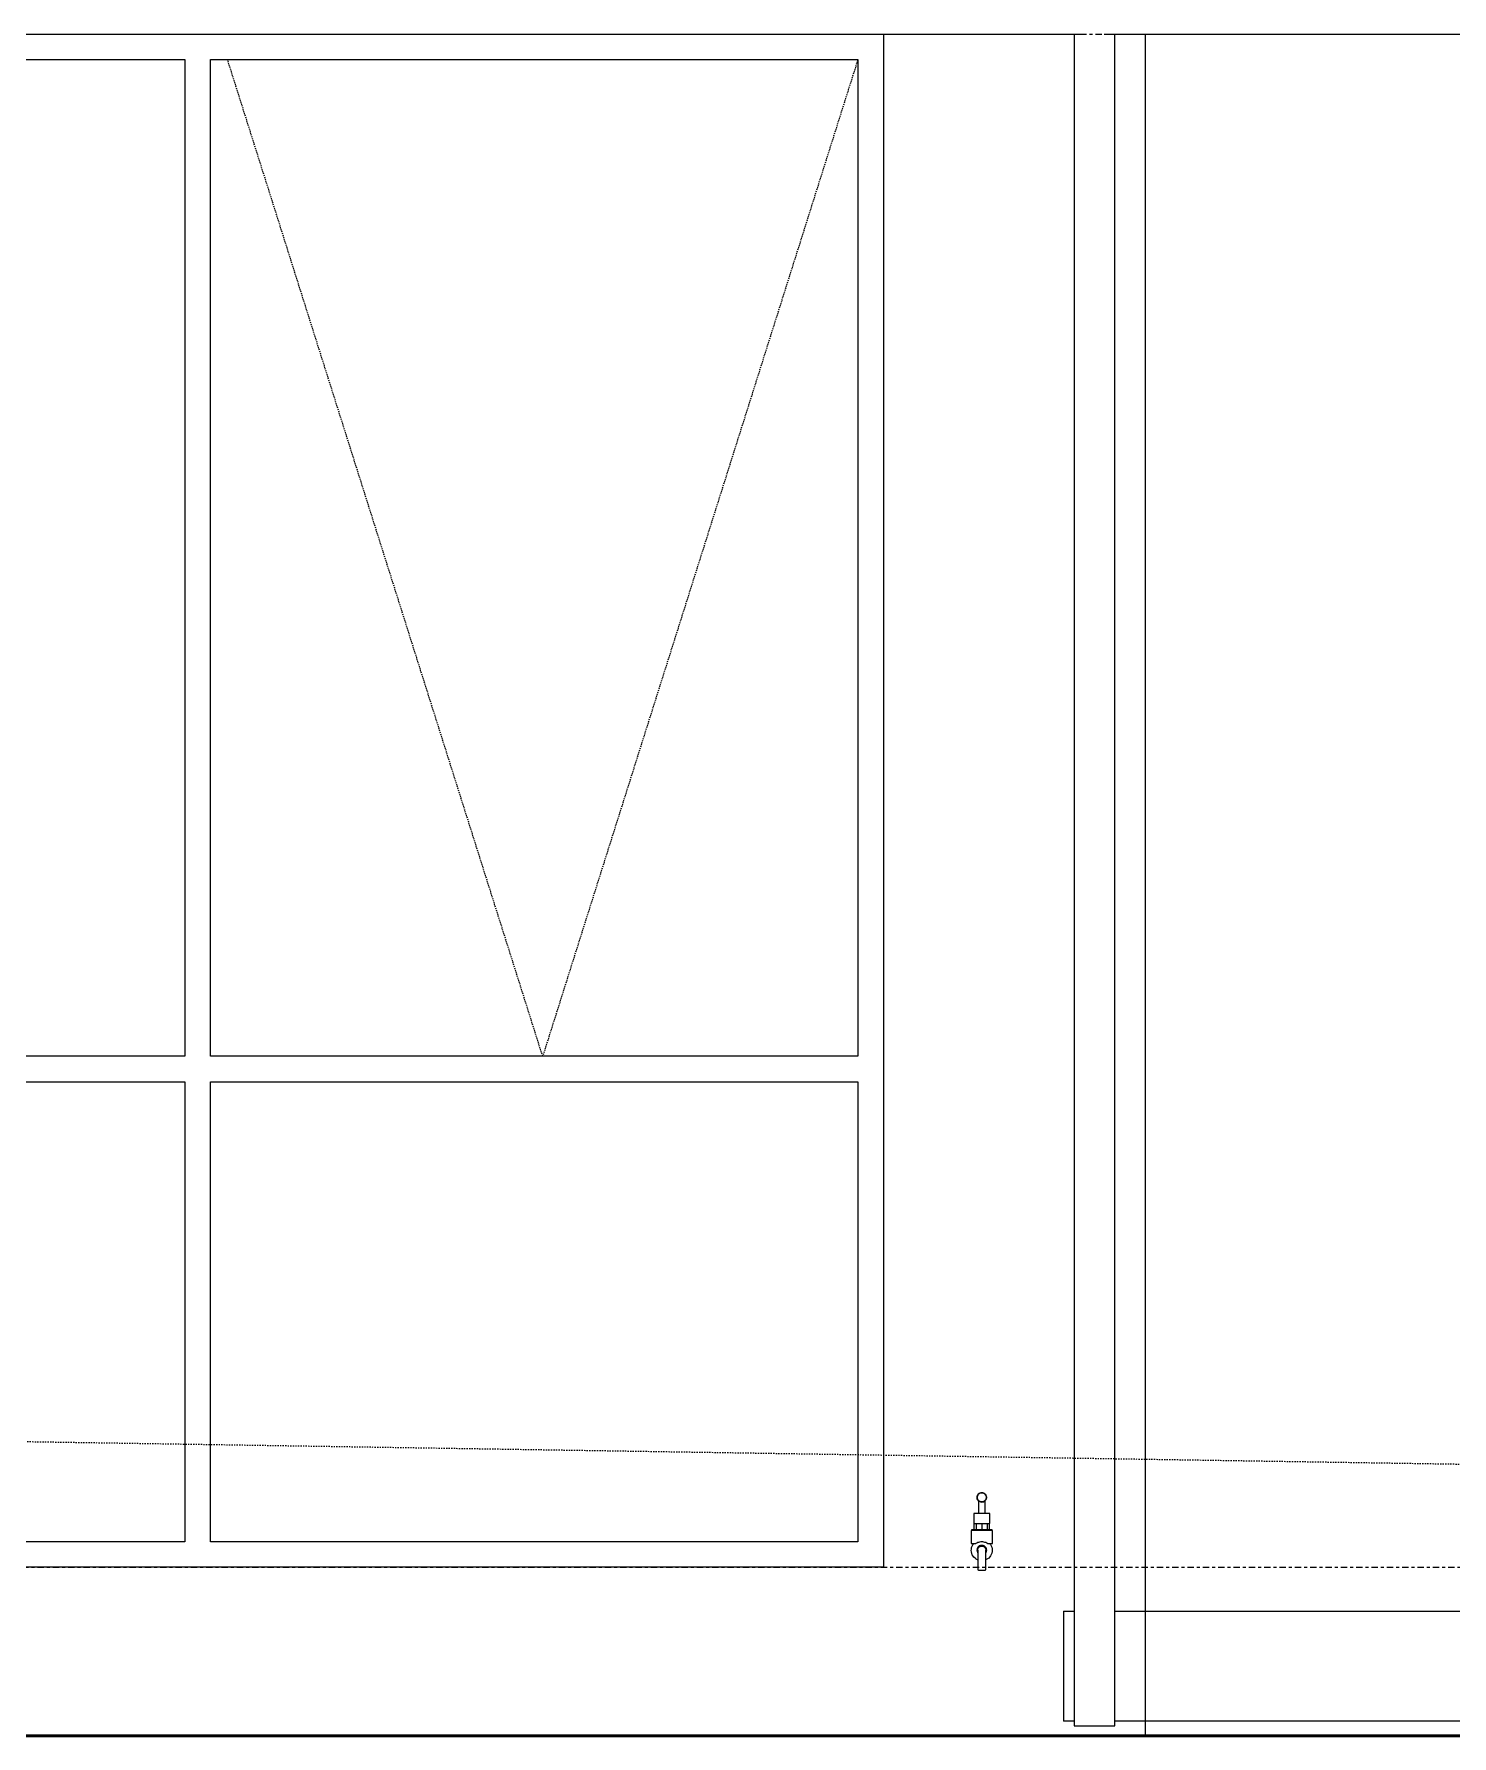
# Model space of a CAD drawing. Header units: millimetres. Extents: x -48840 to -22637, y 27782 to 43276.
# Drawn here: x -36730 to -33955, y 28560 to 31890 of the extents above; entities that cross this region are included whole.
import ezdxf

# ---------------------------------------------------------------- set-up
doc = ezdxf.new("R2010")
doc.units = ezdxf.units.MM
for name, pattern in [('Centre', [30, 12, -6, 6, -6]), ('Dash 2_5mm', [5, 2.5, -2.5]), ('Overhead', [3.96875, 2.38125, -1.5875])]:
    doc.linetypes.add(name, pattern=pattern)
for name, color, linetype, lineweight in [('A-DETL', 90, 'Continuous', 9), ('A-DETL-MEDM', 33, 'Continuous', 25), ('A-DETL-WIDE', 214, 'Continuous', 50), ('A-FLOR-LEVL', 51, 'Continuous', 9), ('A-FLOR-OVHD', 1, 'Overhead', 9), ('A-GENM', 13, 'Continuous', 9), ('A-GLAZ', 151, 'Continuous', 9), ('P-SANR-FIXT', 6, 'Continuous', 9)]:
    doc.layers.add(name, color=color, linetype=linetype, lineweight=lineweight)

# ---------------------------------------------------------------- blocks, each defined once
blk = doc.blocks.new('custom - equal Panel M_6 PANEL HORIZONTAL_ - AFA3042T SP-2001726-rear')
at = {"layer": 'A-GLAZ'}
for p, q in [((-39017.9, 29890), (-39017.9, 31840)), ((-39017.9, 31840), (-37751.4, 31840)), ((-37751.4, 31840), (-37751.4, 29890)), ((-37701.4, 29890), (-37701.4, 31840)), ((-37701.4, 31840), (-36434.5, 31840)), ((-36434.5, 31840), (-36434.5, 29890)), ((-36384.5, 31840), (-35117.9, 31840)), ((-36384.5, 29890), (-36384.5, 31840)), ((-35117.9, 31840), (-35117.9, 29890)), ((-37751.4, 29890), (-39017.9, 29890)), ((-36434.5, 29890), (-37701.4, 29890)), ((-35117.9, 29890), (-36384.5, 29890)), ((-39017.9, 28940), (-39017.9, 29840)), ((-39017.9, 29840), (-37751.4, 29840)), ((-37751.4, 29840), (-37751.4, 28940)), ((-37701.4, 28940), (-37701.4, 29840)), ((-37701.4, 29840), (-36434.5, 29840)), ((-36434.5, 29840), (-36434.5, 28940)), ((-36384.5, 28940), (-36384.5, 29840)), ((-36384.5, 29840), (-35117.9, 29840)), ((-35117.9, 29840), (-35117.9, 28940)), ((-37751.4, 28940), (-39017.9, 28940)), ((-36434.5, 28940), (-37701.4, 28940)), ((-35117.9, 28940), (-36384.5, 28940))]:
    blk.add_line(p, q, dxfattribs=at)
blk = doc.blocks.new('Downpipe - 450 Eave-1917949-rear')
at = {"layer": 'A-GENM'}
for p, q in [((-34694.9, 31890), (-34694.9, 28580)), ((-34614.9, 28580), (-34614.9, 31890)), ((-34694.9, 28580), (-34654.9, 28580)), ((-34654.9, 28580), (-34614.9, 28580))]:
    blk.add_line(p, q, dxfattribs=at)
blk = doc.blocks.new('Tap - Tap-V18-rear')
at = {"layer": 'P-SANR-FIXT'}
for p, q in [((-34881.9, 29020.4), (-34881.9, 28995)), ((-34881.8, 29020.4), (-34881.9, 29020.4)), ((-34881.8, 29020.4), (-34881.9, 29020.4)), ((-34869, 29020.4), (-34869.1, 29020.4)), ((-34869, 29020.4), (-34869.1, 29020.4)), ((-34868.9, 28995), (-34868.9, 29020.4)), ((-34890.9, 28995), (-34890.9, 28975.9)), ((-34859.9, 28995), (-34890.9, 28995)), ((-34890.9, 28975.9), (-34875.5, 28975.9)), ((-34890.8, 28975.9), (-34890.8, 28963.2)), ((-34886.3, 28975.9), (-34886.3, 28963.2)), ((-34875.5, 28975.9), (-34875.5, 28963.2)), ((-34875.4, 28975.9), (-34859.9, 28975.9)), ((-34864.7, 28975.9), (-34864.7, 28963.2)), ((-34860.2, 28963.2), (-34860.2, 28975.9)), ((-34859.9, 28975.9), (-34859.9, 28995)), ((-34896.4, 28961.7), (-34896.4, 28936.7)), ((-34854.4, 28961.7), (-34896.4, 28961.7)), ((-34895.4, 28963.2), (-34895.4, 28961.7)), ((-34890.9, 28963.2), (-34895.4, 28963.2)), ((-34855.4, 28963.2), (-34895.4, 28963.2)), ((-34890.8, 28963.2), (-34889.6, 28963.2)), ((-34855.4, 28963.2), (-34860, 28963.2)), ((-34855.4, 28961.7), (-34855.4, 28963.2)), ((-34854.4, 28936.7), (-34854.4, 28961.7)), ((-34896.4, 28936.7), (-34886.9, 28936.7)), ((-34864, 28936.7), (-34854.4, 28936.7))]:
    blk.add_line(p, q, dxfattribs=at)
at = {"layer": 'P-SANR-FIXT', "flags": 128}
for points in [[(-34882.3, 29020.6), (-34883.4, 29022.2), (-34884.2, 29024), (-34884.6, 29025.8), (-34884.5, 29027.8), (-34884.1, 29029.6), (-34883.3, 29031.4), (-34882.2, 29032.9), (-34880.8, 29034.2), (-34879.5, 29034.9), (-34877.5, 29035.7), (-34875.4, 29035.9)], [(-34875.4, 29035.9), (-34877.4, 29035.7), (-34879.2, 29035.1), (-34880.8, 29034.1), (-34882.3, 29032.8), (-34883.4, 29031.3), (-34884.2, 29029.5), (-34884.6, 29027.6), (-34884.5, 29025.7), (-34884.1, 29023.8), (-34883.3, 29022.1), (-34882.2, 29020.6), (-34880.8, 29019.3), (-34879.5, 29018.5), (-34877.5, 29017.8), (-34875.4, 29017.6)], [(-34875.4, 29035.9), (-34873.5, 29035.7), (-34871.7, 29035.1), (-34870, 29034.1), (-34868.6, 29032.8), (-34867.5, 29031.3), (-34866.7, 29029.5), (-34866.3, 29027.6), (-34866.3, 29025.7), (-34866.8, 29023.8), (-34867.6, 29022.1), (-34868.7, 29020.6)], [(-34875.4, 29017.6), (-34873.5, 29017.8), (-34871.7, 29018.4), (-34870, 29019.3), (-34868.6, 29020.6), (-34867.5, 29022.2), (-34866.7, 29024), (-34866.3, 29025.8), (-34866.3, 29027.8), (-34866.8, 29029.6), (-34867.6, 29031.4), (-34868.7, 29032.9), (-34870.1, 29034.2), (-34871.4, 29034.9), (-34873.4, 29035.7), (-34875.4, 29035.9)], [(-34883.8, 28904.8), (-34886.3, 28906.1), (-34888.6, 28907.8), (-34890.7, 28909.8), (-34892.4, 28912.1), (-34893.9, 28914.6), (-34894.9, 28917.2), (-34895.6, 28920), (-34895.9, 28922.9), (-34895.8, 28925.7), (-34895.2, 28928.5), (-34894.3, 28931.2), (-34893.1, 28933.8), (-34891.4, 28936.2), (-34891, 28936.7)], [(-34883.4, 28923.4), (-34883.4, 28923.2), (-34883.4, 28922.8), (-34883.4, 28922.4), (-34883.4, 28922), (-34883.4, 28921.5), (-34883.4, 28920.9), (-34883.4, 28920.3), (-34883.4, 28919.6), (-34883.4, 28918.9), (-34883.4, 28918.1), (-34883.4, 28917.3), (-34883.4, 28916.4), (-34883.4, 28915.5), (-34883.4, 28914.5), (-34883.4, 28913.5), (-34883.4, 28912.5), (-34883.4, 28911.4), (-34883.4, 28910.3), (-34883.4, 28909.1), (-34883.4, 28907.9), (-34883.4, 28906.7), (-34883.4, 28905.4), (-34883.4, 28904.1), (-34883.4, 28902.8), (-34883.4, 28901.4), (-34883.4, 28900.1), (-34883.4, 28898.7), (-34883.4, 28897.3), (-34883.4, 28895.8), (-34883.4, 28894.4), (-34883.4, 28893), (-34883.4, 28891.5), (-34883.4, 28890), (-34883.4, 28888.6), (-34883.4, 28887.1), (-34883.4, 28885.6), (-34883.4, 28884.9)], [(-34867.4, 28884.9), (-34867.4, 28886.4), (-34867.4, 28887.8), (-34867.4, 28889.3), (-34867.4, 28890.8), (-34867.4, 28892.2), (-34867.4, 28893.7), (-34867.4, 28895.1), (-34867.4, 28896.6), (-34867.4, 28898), (-34867.4, 28899.4), (-34867.4, 28900.8), (-34867.4, 28902.1), (-34867.4, 28903.5), (-34867.4, 28904.8), (-34867.4, 28906), (-34867.4, 28907.3), (-34867.4, 28908.5), (-34867.4, 28909.7), (-34867.4, 28910.8), (-34867.4, 28911.9), (-34867.4, 28913), (-34867.4, 28914), (-34867.4, 28915), (-34867.4, 28916), (-34867.4, 28916.9), (-34867.4, 28917.7), (-34867.4, 28918.5), (-34867.4, 28919.3), (-34867.4, 28920), (-34867.4, 28920.6), (-34867.4, 28921.2), (-34867.4, 28921.7), (-34867.4, 28922.2), (-34867.4, 28922.6), (-34867.4, 28923), (-34867.4, 28923.3), (-34867.4, 28923.4)], [(-34859.8, 28936.7), (-34858.2, 28934.3), (-34856.8, 28931.8), (-34855.8, 28929.1), (-34855.2, 28926.3), (-34855, 28923.5), (-34855.2, 28920.6), (-34855.8, 28917.8), (-34856.8, 28915.1), (-34858.1, 28912.6), (-34859.8, 28910.3), (-34861.8, 28908.2), (-34864.1, 28906.5), (-34866.5, 28905.1)]]:
    blk.add_lwpolyline(points, dxfattribs=at)
at = {"layer": 'P-SANR-FIXT'}
for centre, radius, start, end in [((-34875.4, 29026.7), 8.98, 233.7898, 270), ((-34875.4, 29026.7), 8.98, 90, 108.0981), ((-34875.4, 29026.7), 8.98, 53.7898, 90), ((-34875.4, 29026.7), 8.98, 270, 288.0981), ((-34875.4, 28923.4), 9.58, 90, 210), ((-34875.4, 28923.4), 9.58, 330, 90)]:
    blk.add_arc(centre, radius, start, end, dxfattribs=at)
for start_param, end_param in [(2.879793, 4.712389), (4.712389, 6.544985)]:
    blk.add_ellipse((-34875.4, 28884.9), major_axis=(8, 0), ratio=0.061903, start_param=start_param, end_param=end_param, dxfattribs=at)
for points, knots in [([(-34875.4, 29017.8), (-34876, 29017.8), (-34876.7, 29017.8), (-34877.6, 29018), (-34878, 29018.1), (-34878.4, 29018.2), (-34878.7, 29018.4), (-34879, 29018.5), (-34879.3, 29018.6), (-34879.6, 29018.8), (-34879.9, 29018.9), (-34880.1, 29019.1), (-34880.3, 29019.2), (-34880.5, 29019.3), (-34880.7, 29019.4), (-34880.8, 29019.5), (-34881, 29019.7), (-34881.2, 29019.8), (-34881.3, 29019.9), (-34881.5, 29020.1), (-34881.6, 29020.2), (-34881.7, 29020.3), (-34881.8, 29020.4)], [0, 0, 0, 0, 0.166667, 0.25, 0.291667, 0.333333, 0.375, 0.416667, 0.458333, 0.5, 0.541667, 0.583333, 0.625, 0.666667, 0.6875, 0.708333, 0.75, 0.791667, 0.833333, 0.875, 0.916667, 1, 1, 1, 1]), ([(-34869.1, 29020.4), (-34869.1, 29020.3), (-34869.2, 29020.2), (-34869.4, 29020.1), (-34869.6, 29019.9), (-34869.7, 29019.8), (-34869.9, 29019.7), (-34870.1, 29019.5), (-34870.2, 29019.4), (-34870.3, 29019.4), (-34870.4, 29019.3), (-34870.6, 29019.2), (-34870.8, 29019.1), (-34871, 29018.9), (-34871.3, 29018.8), (-34871.6, 29018.6), (-34871.9, 29018.5), (-34872.2, 29018.4), (-34872.5, 29018.2), (-34872.9, 29018.1), (-34873.3, 29018), (-34874.2, 29017.8), (-34874.9, 29017.8), (-34875.4, 29017.8)], [0, 0, 0, 0, 0.083333, 0.125, 0.166667, 0.208333, 0.25, 0.291667, 0.3125, 0.333333, 0.354167, 0.375, 0.416667, 0.458333, 0.5, 0.541667, 0.583333, 0.625, 0.666667, 0.708333, 0.75, 0.833333, 1, 1, 1, 1]), ([(-34883.3, 28922), (-34883.4, 28922.6), (-34883.5, 28923.5), (-34883.4, 28924.7), (-34883.1, 28925.8), (-34882.6, 28927.2), (-34881.6, 28928.7), (-34880.4, 28929.9), (-34878.3, 28931.2), (-34876.7, 28931.5), (-34875.4, 28931.5)], [0.4444444, 0.4444444, 0.4444444, 0.4444444, 0.5138889, 0.5486111, 0.5833333, 0.6527778, 0.7222222, 0.7916667, 0.8611111, 1, 1, 1, 1]), ([(-34875.4, 28931.5), (-34875, 28931.5), (-34874, 28931.5), (-34872.7, 28931.1), (-34871.4, 28930.5), (-34870.2, 28929.7), (-34869.3, 28928.7), (-34868.5, 28927.5), (-34867.9, 28926.2), (-34867.5, 28924.7), (-34867.4, 28923.3), (-34867.5, 28922.4), (-34867.6, 28922)], [0, 0, 0, 0, 0.0555556, 0.1111111, 0.1666667, 0.2222222, 0.2777778, 0.3333333, 0.3888889, 0.4444444, 0.5138889, 0.5555556, 0.5555556, 0.5555556, 0.5555556])]:
    blk.add_open_spline(points, degree=3, knots=knots, dxfattribs=at)
for points in [[(-34875.4, 28939.6), (-34876.9, 28939.6), (-34879.6, 28939.4), (-34883.5, 28938.3), (-34885.8, 28937.3), (-34886.9, 28936.7)], [(-34864, 28936.7), (-34865.1, 28937.3), (-34867.3, 28938.3), (-34871.3, 28939.4), (-34874, 28939.6), (-34875.4, 28939.6)]]:
    blk.add_open_spline(points, degree=3, dxfattribs=at)

msp = doc.modelspace()

# ---------------------------------------------------------------- linework, layer by layer
at = {"layer": 'A-DETL', "linetype": 'Dash 2_5mm'}
msp.add_line((-32526.4, 29069.1), (-40858.3, 29200), dxfattribs=at)
at = {"layer": 'A-DETL-MEDM'}
for p, q in [((-39475.8, 31890), (-34674.1, 31890)), ((-35067.9, 31890), (-35067.9, 28890)), ((-34635.8, 31890), (-27900.4, 31890)), ((-34555.4, 31890), (-34555.4, 28560)), ((-35067.9, 28890), (-39067.9, 28890)), ((-34715.4, 28804), (-34694.9, 28804)), ((-34715.4, 28804), (-34715.4, 28589)), ((-34615, 28804), (-27895.4, 28804)), ((-34694.9, 28589), (-34715.4, 28589)), ((-27895.4, 28589), (-34614.9, 28589))]:
    msp.add_line(p, q, dxfattribs=at)
at = {"layer": 'A-DETL-WIDE'}
msp.add_line((-27395.4, 28560), (-40868.3, 28560), dxfattribs=at)
at = {"layer": 'A-FLOR-LEVL', "linetype": 'Centre'}
for p, q in [((-48512.7, 31890), (-23439, 31890)), ((-48512.7, 28890), (-23439, 28890))]:
    msp.add_line(p, q, dxfattribs=at)
at = {"layer": 'A-FLOR-OVHD'}
for p, q in [((-35734.5, 29890), (-36351.1, 31840)), ((-35117.9, 31840), (-35734.5, 29890))]:
    msp.add_line(p, q, dxfattribs=at)

# ---------------------------------------------------------------- block references
at = {"layer": 'A-GENM'}
msp.add_blockref('Downpipe - 450 Eave-1917949-rear', (0, 0), dxfattribs=at)
at = {"layer": 'A-GLAZ'}
msp.add_blockref('custom - equal Panel M_6 PANEL HORIZONTAL_ - AFA3042T SP-2001726-rear', (0, 0), dxfattribs=at)
at = {"layer": 'P-SANR-FIXT'}
msp.add_blockref('Tap - Tap-V18-rear', (0, 0), dxfattribs=at)

doc.saveas('drawing.dxf')
